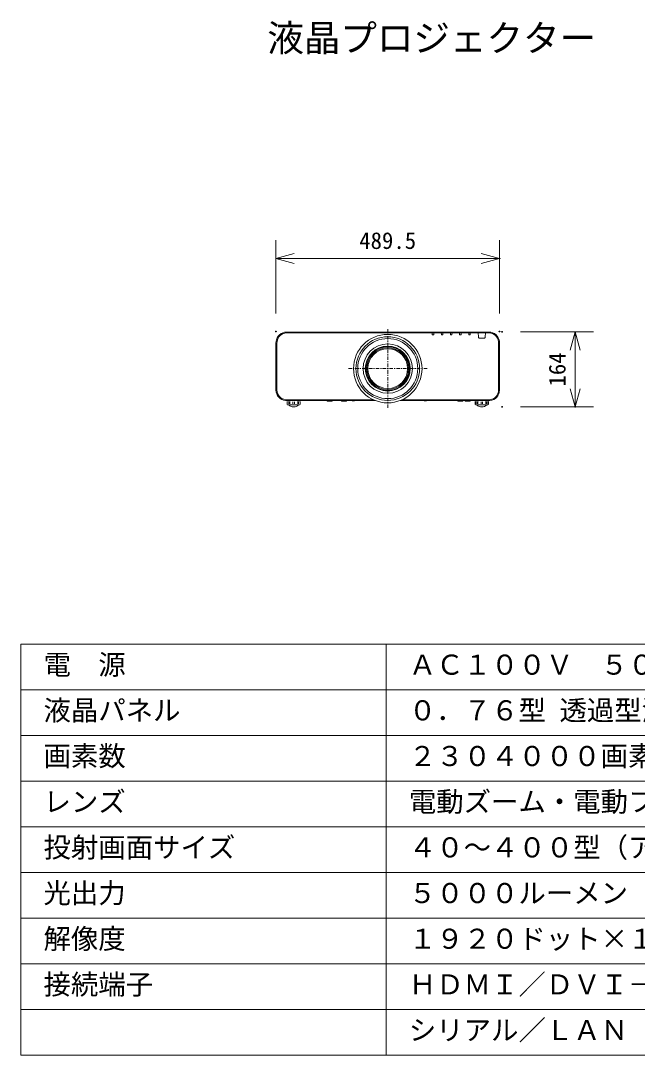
# Model space of a CAD drawing. Units: millimetres, scale not verified. Extents: x -62 to 63, y -56 to 57.
# Drawn here: x -62.5 to 5, y -56.5 to 56.7 of the extents above; entities that cross this region are included whole.
import ezdxf
from ezdxf.enums import TextEntityAlignment as Align

# ---------------------------------------------------------------- set-up
doc = ezdxf.new("R2010")
doc.units = ezdxf.units.MM
doc.header["$LTSCALE"] = 0.125
doc.header["$PDMODE"] = 32
doc.header["$PDSIZE"] = 0.0625
doc.linetypes.add('USER1', pattern=[6, 3, -1, 1, -1])
for name, color, linetype, lineweight in [('0-0_0', 7, 'Continuous', 18), ('0-2_WAKU', 1, 'Continuous', 18), ('0-4_GAIKEI', 7, 'Continuous', 18), ('0-5_SUNPO', 7, 'Continuous', 18), ('0-7_DEFAULT_1', 7, 'USER1', 18)]:
    doc.layers.add(name, color=color, linetype=linetype, lineweight=lineweight)
doc.layers.add('0-1_DEFPOINTS', color=7, linetype='Continuous')
doc.layers.add('0-3_MOJI1', color=7, linetype='Continuous')
doc.styles.add('ＭＳ ゴシック', font='')
doc.styles.get('ＭＳ ゴシック').set_extended_font_data('MS Gothic')

# ---------------------------------------------------------------- blocks, each defined once
blk = doc.blocks.new('_OPEN30')
at = {"layer": '0-0_0'}
blk.add_line((0, 0), (-1, 0), dxfattribs=at)
blk.add_lwpolyline([(-1, 0.26795), (0, 0), (-1, -0.26795)], dxfattribs=at)
blk = doc.blocks.new('D5')
at = {"layer": '0-1_DEFPOINTS'}
for p in [(-13.5383, 20.0879), (-13.5383, 11.8666), (-5.5383, 11.8666)]:
    blk.add_point(p, dxfattribs=at)
at = {"layer": '0-5_SUNPO'}
for p, q in [((-11.5383, 20.0879), (-3.5383, 20.0879)), ((-5.5383, 18.0879), (-5.5383, 13.8666)), ((-11.5383, 11.8666), (-3.5383, 11.8666))]:
    blk.add_line(p, q, dxfattribs=at)
at = {"layer": '0-5_SUNPO', "xscale": 2, "yscale": 2}
for p, rotation in [((-5.5383, 20.0879), 90), ((-5.5383, 11.8666), 270)]:
    blk.add_blockref('_OPEN30', p, dxfattribs=dict(at, rotation=rotation))
at = {"layer": '0-5_SUNPO', "style": 'ＭＳ ゴシック'}
blk.add_text('164', height=1.833, rotation=90, dxfattribs=at).set_placement((-6.0383, 14.1022), align=Align.BOTTOM_LEFT)
blk = doc.blocks.new('D4')
at = {"layer": '0-1_DEFPOINTS'}
for p in [(-13.8179, 28.1127), (-38.2929, 20.1127), (-13.8179, 20.1127)]:
    blk.add_point(p, dxfattribs=at)
at = {"layer": '0-5_SUNPO'}
for p, q in [((-38.2929, 22.1127), (-38.2929, 30.1127)), ((-13.8179, 22.1127), (-13.8179, 30.1127)), ((-36.2929, 28.1127), (-15.8179, 28.1127))]:
    blk.add_line(p, q, dxfattribs=at)
at = {"layer": '0-5_SUNPO', "xscale": 2, "yscale": 2, "rotation": 180}
blk.add_blockref('_OPEN30', (-38.2929, 28.1127), dxfattribs=at)
at = {"layer": '0-5_SUNPO', "xscale": 2, "yscale": 2}
blk.add_blockref('_OPEN30', (-13.8179, 28.1127), dxfattribs=at)
at = {"layer": '0-5_SUNPO', "style": 'ＭＳ ゴシック'}
blk.add_text('489.5', height=1.833, dxfattribs=at).set_placement((-29.1804, 28.6127), align=Align.BOTTOM_LEFT)

msp = doc.modelspace()

# ---------------------------------------------------------------- linework, layer by layer
at = {"layer": '0-2_WAKU', "color": 4}
for p, q in [((62.5037, -11.4949), (-62.4963, -11.4949)), ((-62.4963, -11.4949), (-62.4963, -56.4949)), ((-22.4963, -56.4949), (-22.4963, -11.4949)), ((-62.4963, -56.4949), (62.5037, -56.4949))]:
    msp.add_line(p, q, dxfattribs=at)
at = {"layer": '0-2_WAKU'}
for p, q in [((-62.4963, -16.4949), (62.5037, -16.4949)), ((-62.4963, -21.4949), (62.5037, -21.4949)), ((-62.4963, -26.4949), (62.5037, -26.4949)), ((-62.4963, -31.4949), (62.5037, -31.4949)), ((-62.4963, -36.4949), (62.5037, -36.4949)), ((-62.4963, -41.4949), (62.5037, -41.4949)), ((-62.4963, -46.4949), (62.5037, -46.4949)), ((-62.4963, -51.4949), (62.5037, -51.4949))]:
    msp.add_line(p, q, dxfattribs=at)
at = {"layer": '0-4_GAIKEI'}
for p, q in [((-33.3831, 22.669), (-11.2297, 22.669)), ((-34.5286, 21.6192), (-34.544, 21.444)), ((-10.0687, 21.444), (-10.084, 21.6192)), ((-34.544, 21.444), (-34.544, 16.3145)), ((-10.0687, 16.3145), (-10.0687, 21.444)), ((-33.494, 15.169), (-23.6573, 15.169)), ((-28.3802, 15.1439), (-28.9327, 15.1439)), ((-28.4052, 15.1189), (-28.9077, 15.1189)), ((-28.3802, 15.1439), (-28.4052, 15.1189)), ((-28.3802, 15.1689), (-28.3802, 15.1439)), ((-27.3827, 15.1689), (-27.3827, 15.1439)), ((-26.8302, 15.1439), (-27.3827, 15.1439)), ((-27.3827, 15.1439), (-27.3577, 15.1189)), ((-26.8552, 15.1189), (-27.3577, 15.1189)), ((-26.8302, 15.1439), (-26.8552, 15.1189)), ((-26.8302, 15.1689), (-26.8302, 15.1439)), ((-26.2077, 15.1689), (-26.2077, 15.1539)), ((-25.9552, 15.1539), (-26.2077, 15.1539)), ((-26.0814, 15.1689), (-26.0814, 15.1539)), ((-25.9552, 15.1689), (-25.9552, 15.1539)), ((-20.9554, 15.169), (-11.1187, 15.169)), ((-14.6425, 15.1689), (-14.6425, 15.1439)), ((-14.6425, 15.1439), (-14.6175, 15.1189)), ((-14.09, 15.1439), (-14.6425, 15.1439)), ((-14.115, 15.1189), (-14.6175, 15.1189)), ((-14.09, 15.1439), (-14.115, 15.1189)), ((-14.09, 15.1689), (-14.09, 15.1439)), ((-13.8325, 15.1689), (-13.8325, 15.1439)), ((-13.8325, 15.1439), (-13.8075, 15.1189)), ((-13.28, 15.1439), (-13.8325, 15.1439)), ((-13.305, 15.1189), (-13.8075, 15.1189)), ((-13.28, 15.1439), (-13.305, 15.1189)), ((-13.28, 15.1689), (-13.28, 15.1439))]:
    msp.add_line(p, q, dxfattribs=at)
at = {"layer": '0-4_GAIKEI', "color": 1}
for p, q in [((-33.3831, 22.5693), (-33.3831, 22.669)), ((-12.4013, 22.669), (-12.3759, 22.0874)), ((-11.6366, 22.0874), (-11.6112, 22.669)), ((-11.2297, 22.5693), (-11.2297, 22.669)), ((-34.5287, 21.6192), (-34.4294, 21.6105)), ((-34.4294, 21.6105), (-34.4443, 21.4396)), ((-33.3831, 22.5693), (-11.2297, 22.5693)), ((-17.447, 22.5693), (-17.4391, 22.3896)), ((-17.3967, 22.349), (-17.316, 22.349)), ((-17.2735, 22.3896), (-17.2657, 22.5693)), ((-16.447, 22.5693), (-16.4391, 22.3896)), ((-16.3967, 22.349), (-16.316, 22.349)), ((-16.2735, 22.3896), (-16.2657, 22.5693)), ((-15.447, 22.5693), (-15.4391, 22.3896)), ((-15.3966, 22.349), (-15.3159, 22.349)), ((-15.2735, 22.3896), (-15.2656, 22.5693)), ((-14.4469, 22.5693), (-14.4391, 22.3896)), ((-14.3966, 22.349), (-14.3159, 22.349)), ((-14.2735, 22.3896), (-14.2656, 22.5693)), ((-13.4469, 22.5693), (-13.4391, 22.3896)), ((-13.3966, 22.349), (-13.3159, 22.349)), ((-13.2735, 22.3896), (-13.2656, 22.5693)), ((-12.2835, 21.999), (-11.729, 21.999)), ((-10.1834, 21.6105), (-10.084, 21.6192)), ((-10.1684, 21.4396), (-10.1834, 21.6105)), ((-34.5441, 21.444), (-34.544, 21.444)), ((-34.4443, 21.4396), (-34.4443, 16.3145)), ((-10.1684, 16.3145), (-10.1684, 21.4396)), ((-10.0688, 21.444), (-10.0687, 21.444)), ((-10.0687, 21.344), (-10.0537, 21.344)), ((-10.0687, 21.2485), (-10.0537, 21.2485)), ((-10.0687, 21.119), (-10.0537, 21.119)), ((-10.0687, 21.0977), (-10.0537, 21.0977)), ((-10.0687, 21.0427), (-10.0537, 21.0427)), ((-10.0537, 21.344), (-10.0537, 21.0427)), ((-10.0682, 19.3564), (-10.0687, 19.3564)), ((-10.0687, 18.4314), (-10.0682, 18.4314)), ((-10.0682, 17.5064), (-10.0687, 17.5064)), ((-34.5441, 16.3254), (-34.544, 16.3254)), ((-34.5441, 16.3145), (-34.4443, 16.3145)), ((-10.1684, 16.3145), (-10.0687, 16.3145)), ((-33.4941, 15.1689), (-33.494, 15.169)), ((-33.4896, 15.2686), (-23.8855, 15.2686)), ((-33.3315, 15.0258), (-33.3315, 14.7998)), ((-33.3025, 15.0258), (-33.3025, 14.7998)), ((-33.2567, 15.1439), (-32.9815, 15.1439)), ((-33.1518, 14.7998), (-33.1518, 15.0258)), ((-33.0456, 15.0258), (-33.0456, 14.7998)), ((-32.9815, 15.1564), (-32.9815, 15.1439)), ((-32.6816, 14.7998), (-32.6816, 15.0258)), ((-32.5315, 15.0258), (-32.5315, 14.7998)), ((-32.2315, 15.1564), (-32.2315, 15.1439)), ((-32.2315, 15.1439), (-31.9563, 15.1439)), ((-32.1675, 14.7998), (-32.1675, 15.0258)), ((-32.0613, 15.0258), (-32.0613, 14.7998)), ((-31.9106, 14.7998), (-31.9106, 15.0258)), ((-31.8815, 15.0258), (-31.8815, 14.7998)), ((-23.6573, 15.1689), (-23.6573, 15.1708)), ((-20.9554, 15.1689), (-20.9554, 15.1708)), ((-20.7273, 15.2686), (-11.1232, 15.2686)), ((-18.3326, 15.1689), (-18.3326, 15.1539)), ((-18.0801, 15.1539), (-18.3326, 15.1539)), ((-18.2063, 15.1689), (-18.2063, 15.1539)), ((-18.0801, 15.1689), (-18.0801, 15.1539)), ((-12.7313, 15.0258), (-12.7313, 14.7998)), ((-12.7022, 14.7998), (-12.7022, 15.0258)), ((-12.3813, 15.1439), (-12.6565, 15.1439)), ((-12.5515, 15.0258), (-12.5515, 14.7998)), ((-12.4453, 14.7998), (-12.4453, 15.0258)), ((-12.3813, 15.1564), (-12.3813, 15.1439)), ((-12.0813, 15.0258), (-12.0813, 14.7998)), ((-11.9312, 14.7998), (-11.9312, 15.0258)), ((-11.6312, 15.1564), (-11.6312, 15.1439)), ((-11.356, 15.1439), (-11.6312, 15.1439)), ((-11.5672, 15.0258), (-11.5672, 14.7998)), ((-11.461, 14.7998), (-11.461, 15.0258)), ((-11.3103, 15.0258), (-11.3103, 14.7998)), ((-11.2812, 15.0258), (-11.2812, 14.7998)), ((-11.1187, 15.169), (-11.1187, 15.1689)), ((-31.9547, 14.6939), (-33.2651, 14.6943)), ((-12.658, 14.6939), (-11.3477, 14.6943))]:
    msp.add_line(p, q, dxfattribs=at)
at = {"layer": '0-4_GAIKEI', "linetype": 'USER1'}
msp.add_line((-17.9892, 18.6689), (-26.6236, 18.6689), dxfattribs=at)
at = {"layer": '0-4_GAIKEI'}
msp.add_lwpolyline([(-28.9327, 15.1689), (-28.9327, 15.1439), (-28.9077, 15.1189)], dxfattribs=at)
at = {"layer": '0-4_GAIKEI', "color": 1}
for radius in [3.75, 3.4777, 3.2889, 2.4555, 2.3956, 2.2881, 2.1775]:
    msp.add_circle((-22.3064, 18.6689), radius, dxfattribs=at)
at = {"layer": '0-4_GAIKEI'}
for centre, start, end in [((-33.3831, 21.519), 90, 175), ((-11.2297, 21.519), 5, 90), ((-33.3941, 16.3145), 180, 265.01124), ((-11.2187, 16.3145), 274.98876, 0)]:
    msp.add_arc(centre, 1.1499, start, end, dxfattribs=at)
at = {"layer": '0-4_GAIKEI', "color": 1}
for centre, radius, start, end in [((-33.3831, 21.519), 1.0503, 90, 175), ((-17.3967, 22.3915), 0.0425, 182.5, 270), ((-17.316, 22.3915), 0.0425, 270, 357.5), ((-16.3967, 22.3915), 0.0425, 182.5, 270), ((-16.316, 22.3915), 0.0425, 270, 357.5), ((-15.3966, 22.3915), 0.0425, 182.5, 270), ((-15.3159, 22.3915), 0.0425, 270, 357.5), ((-14.3966, 22.3915), 0.0425, 182.5, 270), ((-14.3159, 22.3915), 0.0425, 270, 357.5), ((-13.3966, 22.3915), 0.0425, 182.5, 270), ((-13.3159, 22.3915), 0.0425, 270, 357.5), ((-12.2835, 22.0915), 0.0925, 182.5, 270), ((-11.729, 22.0915), 0.0925, 270, 357.5), ((-11.2297, 21.519), 1.0503, 5, 90), ((-22.3064, 18.6689), 2.7, 90.1061, 269.8939), ((-22.3064, 18.6689), 2.7, 270.10623, 89.8934), ((-10.5982, 19.3564), 0.53, 357.97919, 2.02081), ((-10.4932, 19.3564), 0.425, 358.24964, 1.75036), ((-10.5982, 18.4314), 0.53, 357.97919, 2.02081), ((-10.5982, 17.5064), 0.53, 357.97919, 2.02081), ((-10.4932, 17.5064), 0.425, 358.24964, 1.75036), ((-33.3941, 16.3145), 1.0503, 180, 264.78053), ((-11.2187, 16.3145), 1.0503, 275.21947, 0), ((-33.2565, 15.0258), 0.075, 143.26673, 180), ((-33.2565, 14.7998), 0.075, 180, 216.79769), ((-33.3565, 14.7248), 0.05, 11.00966, 36.86975), ((-31.8565, 14.7248), 0.05, 143.13025, 168.99034), ((-31.9565, 15.0258), 0.075, 0, 36.73327), ((-31.9565, 14.7998), 0.075, 323.20231, 0), ((-23.6573, 15.1439), 0.0251, 69.0311, 90), ((-23.6573, 15.1439), 0.025, 69.0311, 90), ((-20.9554, 15.1439), 0.0251, 90, 110.9689), ((-20.9554, 15.1439), 0.025, 90, 110.9689), ((-12.6563, 15.0258), 0.075, 143.26673, 180), ((-12.6563, 14.7998), 0.075, 180, 216.79769), ((-12.7563, 14.7248), 0.05, 11.00966, 36.86975), ((-11.2562, 14.7248), 0.05, 143.13025, 168.99034), ((-11.3562, 15.0258), 0.075, 0, 36.73327), ((-11.3562, 14.7998), 0.075, 323.20231, 0), ((-32.6065, 15.2189), 0.75, 224.47267, 315.52733), ((-12.0062, 15.2189), 0.75, 224.47267, 315.52733)]:
    msp.add_arc(centre, radius, start, end, dxfattribs=at)
at = {"layer": '0-7_DEFAULT_1'}
msp.add_line((-22.3064, 22.9861), (-22.3064, 14.3517), dxfattribs=at)

# ---------------------------------------------------------------- block references
at = {"layer": '0-5_SUNPO'}
for name in ['D4', 'D5']:
    msp.add_blockref(name, (3.749, 2.6024), dxfattribs=at)

# ---------------------------------------------------------------- texts
at = {"layer": '0-3_MOJI1', "style": 'ＭＳ ゴシック'}
for s, height, p in [('液晶プロジェクター', 2.933, (-35.4963, 52.5051)), ('電\u3000源', 2.199, (-59.9963, -15.4949)), ('ＡＣ１００Ｖ\u3000５０／６０Ｈｚ', 2.199, (-19.9963, -15.4949)), ('液晶パネル', 2.199, (-59.9963, -20.4949)), ('０．７６型 透過型液晶パネル ３原色方式', 2.199, (-19.9963, -20.4949)), ('画素数', 2.199, (-59.9963, -25.4949)), ('２３０４０００画素×３枚', 2.199, (-19.9963, -25.4949)), ('レンズ', 2.199, (-59.9963, -30.4949)), ('電動ズーム・電動フォーカス', 2.199, (-19.9963, -30.4949)), ('投射画面サイズ', 2.199, (-59.9963, -35.4949)), ('４０～４００型（アスペクト比１６：１０）', 2.199, (-19.9963, -35.4949)), ('光出力', 2.199, (-59.9963, -40.4949)), ('５０００ルーメン', 2.199, (-19.9963, -40.4949)), ('解像度', 2.199, (-59.9963, -45.4949)), ('１９２０ドット×１２００ドット', 2.199, (-19.9963, -45.4949)), ('接続端子', 2.199, (-59.9963, -50.4949)), ('ＨＤＭＩ／ＤＶＩ－Ｄ／Ｓビデオ、ＲＧＢ', 2.199, (-19.9963, -50.4949)), ('シリアル／ＬＡＮ', 2.199, (-19.9963, -55.4949))]:
    msp.add_text(s, height=height, dxfattribs=at).set_placement(p, align=Align.BOTTOM_LEFT)

doc.saveas('drawing.dxf')
